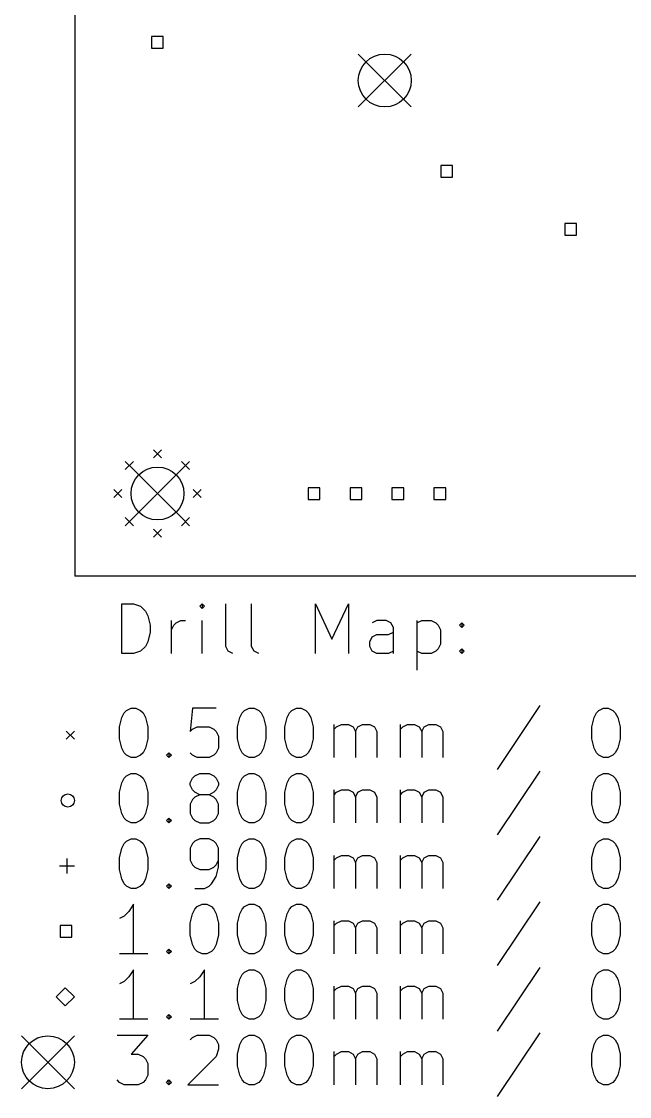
# Model space of a CAD drawing. Extents: x 2.24 to 7.87, y -6.77 to -1.57.
# Drawn here: x 2.235 to 3.683, y -6.752 to -4.19 of the extents above; entities that cross this region are included whole.
import ezdxf

# ---------------------------------------------------------------- set-up
doc = ezdxf.new("R2010")
doc.units = 0
doc.header["$MEASUREMENT"] = 0
doc.layers.add('BLACK', color=7, linetype='CONTINUOUS')

msp = doc.modelspace()

# ---------------------------------------------------------------- linework, layer by layer
at = {"layer": 'BLACK', "linetype": 'CONTINUOUS'}
for p, q in [((2.3622, -1.5748), (2.3622, -5.51181)), ((2.57297, -4.22624), (2.54514, -4.22624)), ((2.54514, -4.22624), (2.54514, -4.25408)), ((2.57297, -4.25408), (2.57297, -4.22624)), ((2.54514, -4.25408), (2.57297, -4.25408)), ((3.0374, -4.26772), (3.16339, -4.3937)), ((3.16339, -4.26772), (3.0374, -4.3937)), ((3.26195, -4.53332), (3.23411, -4.53332)), ((3.23411, -4.53332), (3.23411, -4.56116)), ((3.26195, -4.56116), (3.26195, -4.53332)), ((3.23411, -4.56116), (3.26195, -4.56116)), ((3.55723, -4.67112), (3.52939, -4.67112)), ((3.52939, -4.67112), (3.52939, -4.69896)), ((3.55723, -4.69896), (3.55723, -4.67112)), ((3.52939, -4.69896), (3.55723, -4.69896)), ((2.54921, -5.21063), (2.5689, -5.23031)), ((2.5689, -5.21063), (2.54921, -5.23031)), ((2.4824, -5.2383), (2.50208, -5.25799)), ((2.50208, -5.2383), (2.4824, -5.25799)), ((2.61603, -5.2383), (2.63571, -5.25799)), ((2.63571, -5.2383), (2.61603, -5.25799)), ((2.49606, -5.25197), (2.62205, -5.37795)), ((2.62205, -5.25197), (2.49606, -5.37795)), ((2.94542, -5.30104), (2.91758, -5.30104)), ((2.91758, -5.30104), (2.91758, -5.32888)), ((2.94542, -5.32888), (2.94542, -5.30104)), ((3.04542, -5.30104), (3.01758, -5.30104)), ((3.01758, -5.30104), (3.01758, -5.32888)), ((3.04542, -5.32888), (3.04542, -5.30104)), ((3.14542, -5.30104), (3.11758, -5.30104)), ((3.11758, -5.30104), (3.11758, -5.32888)), ((3.14542, -5.32888), (3.14542, -5.30104)), ((3.24542, -5.30104), (3.21758, -5.30104)), ((3.21758, -5.30104), (3.21758, -5.32888)), ((3.24542, -5.32888), (3.24542, -5.30104)), ((2.45472, -5.30512), (2.47441, -5.3248)), ((2.47441, -5.30512), (2.45472, -5.3248)), ((2.6437, -5.30512), (2.66339, -5.3248)), ((2.66339, -5.30512), (2.6437, -5.3248)), ((2.91758, -5.32888), (2.94542, -5.32888)), ((3.01758, -5.32888), (3.04542, -5.32888)), ((3.11758, -5.32888), (3.14542, -5.32888)), ((3.21758, -5.32888), (3.24542, -5.32888)), ((2.4824, -5.37193), (2.50208, -5.39162)), ((2.50208, -5.37193), (2.4824, -5.39162)), ((2.61603, -5.37193), (2.63571, -5.39162)), ((2.63571, -5.37193), (2.61603, -5.39162)), ((2.54921, -5.39961), (2.5689, -5.41929)), ((2.5689, -5.39961), (2.54921, -5.41929)), ((7.87402, -5.51181), (2.3622, -5.51181)), ((2.47399, -5.69615), (2.47399, -5.57804)), ((2.47399, -5.57804), (2.50211, -5.57804)), ((2.50211, -5.57804), (2.51898, -5.58366)), ((2.51898, -5.58366), (2.53023, -5.59491)), ((2.66521, -5.57804), (2.65959, -5.58366)), ((2.65959, -5.58366), (2.66521, -5.58929)), ((2.67084, -5.58366), (2.66521, -5.57804)), ((2.66521, -5.57804), (2.66521, -5.58929)), ((2.66521, -5.58929), (2.67084, -5.58366)), ((2.72146, -5.67927), (2.72146, -5.57804)), ((2.78332, -5.67927), (2.78332, -5.57804)), ((2.93518, -5.69615), (2.93518, -5.57804)), ((2.93518, -5.57804), (2.97455, -5.6624)), ((2.97455, -5.6624), (3.01392, -5.57804)), ((3.01392, -5.57804), (3.01392, -5.69615)), ((2.53023, -5.59491), (2.53585, -5.60616)), ((2.53585, -5.60616), (2.54148, -5.62866)), ((2.54148, -5.62866), (2.54148, -5.64553)), ((2.5921, -5.69615), (2.5921, -5.61741)), ((2.5921, -5.6399), (2.59772, -5.62866)), ((2.59772, -5.62866), (2.60335, -5.62303)), ((2.60335, -5.62303), (2.6146, -5.61741)), ((2.6146, -5.61741), (2.62584, -5.61741)), ((2.66521, -5.69615), (2.66521, -5.61741)), ((3.08141, -5.61741), (3.07016, -5.62303)), ((3.10391, -5.61741), (3.08141, -5.61741)), ((3.11516, -5.62303), (3.10391, -5.61741)), ((3.12078, -5.63428), (3.11516, -5.62303)), ((3.12078, -5.69615), (3.12078, -5.63428)), ((3.17702, -5.61741), (3.17702, -5.73552)), ((3.17702, -5.62303), (3.18827, -5.61741)), ((3.18827, -5.61741), (3.21077, -5.61741)), ((3.21077, -5.61741), (3.22202, -5.62303)), ((3.22202, -5.62303), (3.22764, -5.62866)), ((3.22764, -5.62866), (3.23327, -5.6399)), ((3.27826, -5.62866), (3.28389, -5.62303)), ((3.28389, -5.63428), (3.27826, -5.62866)), ((3.28389, -5.62303), (3.28951, -5.62866)), ((3.28389, -5.62303), (3.28389, -5.63428)), ((3.28951, -5.62866), (3.28389, -5.63428)), ((2.54148, -5.64553), (2.53585, -5.66803)), ((3.06454, -5.66803), (3.07016, -5.65678)), ((3.07016, -5.65678), (3.08141, -5.65115)), ((3.08141, -5.65115), (3.10953, -5.65115)), ((3.10953, -5.65115), (3.12078, -5.64553)), ((3.23327, -5.6399), (3.23327, -5.67365)), ((2.53023, -5.67927), (2.51898, -5.69052)), ((2.53585, -5.66803), (2.53023, -5.67927)), ((2.72708, -5.69052), (2.72146, -5.67927)), ((2.78895, -5.69052), (2.78332, -5.67927)), ((3.06454, -5.67927), (3.06454, -5.66803)), ((3.07016, -5.69052), (3.06454, -5.67927)), ((3.22764, -5.6849), (3.22202, -5.69052)), ((3.23327, -5.67365), (3.22764, -5.6849)), ((3.27826, -5.69052), (3.28389, -5.6849)), ((3.28389, -5.6849), (3.28951, -5.69052)), ((3.28389, -5.6849), (3.28389, -5.69615)), ((2.50211, -5.69615), (2.47399, -5.69615)), ((2.51898, -5.69052), (2.50211, -5.69615)), ((2.73833, -5.69615), (2.72708, -5.69052)), ((2.8002, -5.69615), (2.78895, -5.69052)), ((3.08141, -5.69615), (3.07016, -5.69052)), ((3.10953, -5.69615), (3.08141, -5.69615)), ((3.12078, -5.69052), (3.10953, -5.69615)), ((3.18827, -5.69615), (3.17702, -5.69052)), ((3.21077, -5.69615), (3.18827, -5.69615)), ((3.22202, -5.69052), (3.21077, -5.69615)), ((3.28389, -5.69615), (3.27826, -5.69052)), ((3.28951, -5.69052), (3.28389, -5.69615)), ((2.47399, -5.84857), (2.47961, -5.83732)), ((2.47961, -5.83732), (2.48524, -5.83169)), ((2.48524, -5.83169), (2.49648, -5.82607)), ((2.49648, -5.82607), (2.50773, -5.82607)), ((2.50773, -5.82607), (2.51898, -5.83169)), ((2.51898, -5.83169), (2.52461, -5.83732)), ((2.52461, -5.83732), (2.53023, -5.84857)), ((2.64272, -5.82607), (2.63709, -5.88231)), ((2.69896, -5.82607), (2.64272, -5.82607)), ((2.7552, -5.84857), (2.76083, -5.83732)), ((2.76083, -5.83732), (2.76645, -5.83169)), ((2.76645, -5.83169), (2.7777, -5.82607)), ((2.7777, -5.82607), (2.78895, -5.82607)), ((2.78895, -5.82607), (2.8002, -5.83169)), ((2.8002, -5.83169), (2.80582, -5.83732)), ((2.80582, -5.83732), (2.81145, -5.84857)), ((2.86769, -5.84857), (2.87331, -5.83732)), ((2.87331, -5.83732), (2.87894, -5.83169)), ((2.87894, -5.83169), (2.89019, -5.82607)), ((2.89019, -5.82607), (2.90143, -5.82607)), ((2.90143, -5.82607), (2.91268, -5.83169)), ((2.91268, -5.83169), (2.91831, -5.83732)), ((2.91831, -5.83732), (2.92393, -5.84857)), ((3.46949, -5.82044), (3.36825, -5.9723)), ((3.59885, -5.84857), (3.60447, -5.83732)), ((3.60447, -5.83732), (3.6101, -5.83169)), ((3.6101, -5.83169), (3.62134, -5.82607)), ((3.62134, -5.82607), (3.63259, -5.82607)), ((3.63259, -5.82607), (3.64384, -5.83169)), ((3.64384, -5.83169), (3.64947, -5.83732)), ((3.64947, -5.83732), (3.65509, -5.84857)), ((2.46836, -5.87106), (2.47399, -5.84857)), ((2.53023, -5.84857), (2.53585, -5.87106)), ((2.74958, -5.87106), (2.7552, -5.84857)), ((2.81145, -5.84857), (2.81707, -5.87106)), ((2.86206, -5.87106), (2.86769, -5.84857)), ((2.92393, -5.84857), (2.92956, -5.87106)), ((2.98017, -5.94418), (2.98017, -5.86544)), ((2.9858, -5.87106), (2.99705, -5.86544)), ((2.99705, -5.86544), (3.01392, -5.86544)), ((3.01392, -5.86544), (3.02517, -5.87106)), ((3.03642, -5.87106), (3.04767, -5.86544)), ((3.04767, -5.86544), (3.06454, -5.86544)), ((3.06454, -5.86544), (3.07579, -5.87106)), ((3.13765, -5.94418), (3.13765, -5.86544)), ((3.14328, -5.87106), (3.15453, -5.86544)), ((3.15453, -5.86544), (3.1714, -5.86544)), ((3.1714, -5.86544), (3.18265, -5.87106)), ((3.1939, -5.87106), (3.20515, -5.86544)), ((3.20515, -5.86544), (3.22202, -5.86544)), ((3.22202, -5.86544), (3.23327, -5.87106)), ((3.59322, -5.87106), (3.59885, -5.84857)), ((3.65509, -5.84857), (3.66071, -5.87106)), ((2.34154, -5.88091), (2.36122, -5.90059)), ((2.36122, -5.88091), (2.34154, -5.90059)), ((2.46836, -5.89918), (2.46836, -5.87106)), ((2.53585, -5.87106), (2.53585, -5.89918)), ((2.63709, -5.88231), (2.64272, -5.87669)), ((2.64272, -5.87669), (2.65397, -5.87106)), ((2.65397, -5.87106), (2.68209, -5.87106)), ((2.68209, -5.87106), (2.69334, -5.87669)), ((2.69334, -5.87669), (2.69896, -5.88231)), ((2.69896, -5.88231), (2.70458, -5.89356)), ((2.74958, -5.89918), (2.74958, -5.87106)), ((2.81707, -5.87106), (2.81707, -5.89918)), ((2.86206, -5.89918), (2.86206, -5.87106)), ((2.92956, -5.87106), (2.92956, -5.89918)), ((2.98017, -5.87669), (2.9858, -5.87106)), ((3.02517, -5.87106), (3.03079, -5.88231)), ((3.03079, -5.88231), (3.03642, -5.87106)), ((3.03079, -5.88231), (3.03079, -5.94418)), ((3.07579, -5.87106), (3.08141, -5.88231)), ((3.08141, -5.88231), (3.08141, -5.94418)), ((3.13765, -5.87669), (3.14328, -5.87106)), ((3.18265, -5.87106), (3.18827, -5.88231)), ((3.18827, -5.88231), (3.1939, -5.87106)), ((3.18827, -5.88231), (3.18827, -5.94418)), ((3.23327, -5.87106), (3.23889, -5.88231)), ((3.23889, -5.88231), (3.23889, -5.94418)), ((3.59322, -5.89918), (3.59322, -5.87106)), ((3.66071, -5.87106), (3.66071, -5.89918)), ((2.47399, -5.92168), (2.46836, -5.89918)), ((2.53585, -5.89918), (2.53023, -5.92168)), ((2.70458, -5.89356), (2.70458, -5.92168)), ((2.7552, -5.92168), (2.74958, -5.89918)), ((2.81707, -5.89918), (2.81145, -5.92168)), ((2.86769, -5.92168), (2.86206, -5.89918)), ((2.92956, -5.89918), (2.92393, -5.92168)), ((3.59885, -5.92168), (3.59322, -5.89918)), ((3.66071, -5.89918), (3.65509, -5.92168)), ((2.47961, -5.93293), (2.47399, -5.92168)), ((2.48524, -5.93855), (2.47961, -5.93293)), ((2.49648, -5.94418), (2.48524, -5.93855)), ((2.51898, -5.93855), (2.50773, -5.94418)), ((2.52461, -5.93293), (2.51898, -5.93855)), ((2.53023, -5.92168), (2.52461, -5.93293)), ((2.58085, -5.93855), (2.58647, -5.93293)), ((2.58647, -5.94418), (2.58085, -5.93855)), ((2.58647, -5.93293), (2.5921, -5.93855)), ((2.58647, -5.93293), (2.58647, -5.94418)), ((2.5921, -5.93855), (2.58647, -5.94418)), ((2.64272, -5.93855), (2.63709, -5.93293)), ((2.65397, -5.94418), (2.64272, -5.93855)), ((2.69334, -5.93855), (2.68209, -5.94418)), ((2.69896, -5.93293), (2.69334, -5.93855)), ((2.70458, -5.92168), (2.69896, -5.93293)), ((2.76083, -5.93293), (2.7552, -5.92168)), ((2.76645, -5.93855), (2.76083, -5.93293)), ((2.7777, -5.94418), (2.76645, -5.93855)), ((2.8002, -5.93855), (2.78895, -5.94418)), ((2.80582, -5.93293), (2.8002, -5.93855)), ((2.81145, -5.92168), (2.80582, -5.93293)), ((2.87331, -5.93293), (2.86769, -5.92168)), ((2.87894, -5.93855), (2.87331, -5.93293)), ((2.89019, -5.94418), (2.87894, -5.93855)), ((2.91268, -5.93855), (2.90143, -5.94418)), ((2.91831, -5.93293), (2.91268, -5.93855)), ((2.92393, -5.92168), (2.91831, -5.93293)), ((3.60447, -5.93293), (3.59885, -5.92168)), ((3.6101, -5.93855), (3.60447, -5.93293)), ((3.62134, -5.94418), (3.6101, -5.93855)), ((3.64384, -5.93855), (3.63259, -5.94418)), ((3.64947, -5.93293), (3.64384, -5.93855)), ((3.65509, -5.92168), (3.64947, -5.93293)), ((2.50773, -5.94418), (2.49648, -5.94418)), ((2.68209, -5.94418), (2.65397, -5.94418)), ((2.78895, -5.94418), (2.7777, -5.94418)), ((2.90143, -5.94418), (2.89019, -5.94418)), ((3.63259, -5.94418), (3.62134, -5.94418)), ((2.47399, -6.00447), (2.47961, -5.99322)), ((2.47961, -5.99322), (2.48524, -5.9876)), ((2.48524, -5.9876), (2.49648, -5.98197)), ((2.49648, -5.98197), (2.50773, -5.98197)), ((2.50773, -5.98197), (2.51898, -5.9876)), ((2.51898, -5.9876), (2.52461, -5.99322)), ((2.52461, -5.99322), (2.53023, -6.00447)), ((2.63709, -6.00447), (2.64272, -5.99322)), ((2.64272, -5.99322), (2.64834, -5.9876)), ((2.64834, -5.9876), (2.65959, -5.98197)), ((2.65959, -5.98197), (2.68209, -5.98197)), ((2.68209, -5.98197), (2.69334, -5.9876)), ((2.69334, -5.9876), (2.69896, -5.99322)), ((2.69896, -5.99322), (2.70458, -6.00447)), ((2.7552, -6.00447), (2.76083, -5.99322)), ((2.76083, -5.99322), (2.76645, -5.9876)), ((2.76645, -5.9876), (2.7777, -5.98197)), ((2.7777, -5.98197), (2.78895, -5.98197)), ((2.78895, -5.98197), (2.8002, -5.9876)), ((2.8002, -5.9876), (2.80582, -5.99322)), ((2.80582, -5.99322), (2.81145, -6.00447)), ((2.86769, -6.00447), (2.87331, -5.99322)), ((2.87331, -5.99322), (2.87894, -5.9876)), ((2.87894, -5.9876), (2.89019, -5.98197)), ((2.89019, -5.98197), (2.90143, -5.98197)), ((2.90143, -5.98197), (2.91268, -5.9876)), ((2.91268, -5.9876), (2.91831, -5.99322)), ((2.91831, -5.99322), (2.92393, -6.00447)), ((3.46949, -5.97635), (3.36825, -6.12821)), ((3.59885, -6.00447), (3.60447, -5.99322)), ((3.60447, -5.99322), (3.6101, -5.9876)), ((3.6101, -5.9876), (3.62134, -5.98197)), ((3.62134, -5.98197), (3.63259, -5.98197)), ((3.63259, -5.98197), (3.64384, -5.9876)), ((3.64384, -5.9876), (3.64947, -5.99322)), ((3.64947, -5.99322), (3.65509, -6.00447)), ((2.46836, -6.02697), (2.47399, -6.00447)), ((2.53023, -6.00447), (2.53585, -6.02697)), ((2.63709, -6.0101), (2.63709, -6.00447)), ((2.64272, -6.02134), (2.63709, -6.0101)), ((2.70458, -6.0101), (2.69896, -6.02134)), ((2.70458, -6.00447), (2.70458, -6.0101)), ((2.74958, -6.02697), (2.7552, -6.00447)), ((2.81145, -6.00447), (2.81707, -6.02697)), ((2.86206, -6.02697), (2.86769, -6.00447)), ((2.92393, -6.00447), (2.92956, -6.02697)), ((3.59322, -6.02697), (3.59885, -6.00447)), ((3.65509, -6.00447), (3.66071, -6.02697)), ((2.46836, -6.05509), (2.46836, -6.02697)), ((2.53585, -6.02697), (2.53585, -6.05509)), ((2.64272, -6.04384), (2.63709, -6.05509)), ((2.64834, -6.02697), (2.64272, -6.02134)), ((2.64834, -6.03822), (2.64272, -6.04384)), ((2.65959, -6.03259), (2.64834, -6.02697)), ((2.65959, -6.03259), (2.64834, -6.03822)), ((2.68209, -6.03259), (2.65959, -6.03259)), ((2.69334, -6.02697), (2.68209, -6.03259)), ((2.69334, -6.03822), (2.68209, -6.03259)), ((2.69896, -6.02134), (2.69334, -6.02697)), ((2.69896, -6.04384), (2.69334, -6.03822)), ((2.70458, -6.05509), (2.69896, -6.04384)), ((2.74958, -6.05509), (2.74958, -6.02697)), ((2.81707, -6.02697), (2.81707, -6.05509)), ((2.86206, -6.05509), (2.86206, -6.02697)), ((2.92956, -6.02697), (2.92956, -6.05509)), ((2.98017, -6.10008), (2.98017, -6.02134)), ((2.98017, -6.03259), (2.9858, -6.02697)), ((2.9858, -6.02697), (2.99705, -6.02134)), ((2.99705, -6.02134), (3.01392, -6.02134)), ((3.01392, -6.02134), (3.02517, -6.02697)), ((3.02517, -6.02697), (3.03079, -6.03822)), ((3.03079, -6.03822), (3.03642, -6.02697)), ((3.03079, -6.03822), (3.03079, -6.10008)), ((3.03642, -6.02697), (3.04767, -6.02134)), ((3.04767, -6.02134), (3.06454, -6.02134)), ((3.06454, -6.02134), (3.07579, -6.02697)), ((3.07579, -6.02697), (3.08141, -6.03822)), ((3.08141, -6.03822), (3.08141, -6.10008)), ((3.13765, -6.10008), (3.13765, -6.02134)), ((3.13765, -6.03259), (3.14328, -6.02697)), ((3.14328, -6.02697), (3.15453, -6.02134)), ((3.15453, -6.02134), (3.1714, -6.02134)), ((3.1714, -6.02134), (3.18265, -6.02697)), ((3.18265, -6.02697), (3.18827, -6.03822)), ((3.18827, -6.03822), (3.1939, -6.02697)), ((3.18827, -6.03822), (3.18827, -6.10008)), ((3.1939, -6.02697), (3.20515, -6.02134)), ((3.20515, -6.02134), (3.22202, -6.02134)), ((3.22202, -6.02134), (3.23327, -6.02697)), ((3.23327, -6.02697), (3.23889, -6.03822)), ((3.23889, -6.03822), (3.23889, -6.10008)), ((3.59322, -6.05509), (3.59322, -6.02697)), ((3.66071, -6.02697), (3.66071, -6.05509)), ((2.47399, -6.07759), (2.46836, -6.05509)), ((2.53585, -6.05509), (2.53023, -6.07759)), ((2.63709, -6.05509), (2.63709, -6.07759)), ((2.70458, -6.07759), (2.70458, -6.05509)), ((2.7552, -6.07759), (2.74958, -6.05509)), ((2.81707, -6.05509), (2.81145, -6.07759)), ((2.86769, -6.07759), (2.86206, -6.05509)), ((2.92956, -6.05509), (2.92393, -6.07759)), ((3.59885, -6.07759), (3.59322, -6.05509)), ((3.66071, -6.05509), (3.65509, -6.07759)), ((2.47961, -6.08884), (2.47399, -6.07759)), ((2.48524, -6.09446), (2.47961, -6.08884)), ((2.49648, -6.10008), (2.48524, -6.09446)), ((2.51898, -6.09446), (2.50773, -6.10008)), ((2.52461, -6.08884), (2.51898, -6.09446)), ((2.53023, -6.07759), (2.52461, -6.08884)), ((2.58085, -6.09446), (2.58647, -6.08884)), ((2.58647, -6.10008), (2.58085, -6.09446)), ((2.58647, -6.08884), (2.5921, -6.09446)), ((2.58647, -6.08884), (2.58647, -6.10008)), ((2.5921, -6.09446), (2.58647, -6.10008)), ((2.63709, -6.07759), (2.64272, -6.08884)), ((2.64272, -6.08884), (2.64834, -6.09446)), ((2.64834, -6.09446), (2.65959, -6.10008)), ((2.68209, -6.10008), (2.69334, -6.09446)), ((2.69334, -6.09446), (2.69896, -6.08884)), ((2.69896, -6.08884), (2.70458, -6.07759)), ((2.76083, -6.08884), (2.7552, -6.07759)), ((2.76645, -6.09446), (2.76083, -6.08884)), ((2.7777, -6.10008), (2.76645, -6.09446)), ((2.8002, -6.09446), (2.78895, -6.10008)), ((2.80582, -6.08884), (2.8002, -6.09446)), ((2.81145, -6.07759), (2.80582, -6.08884)), ((2.87331, -6.08884), (2.86769, -6.07759)), ((2.87894, -6.09446), (2.87331, -6.08884)), ((2.89019, -6.10008), (2.87894, -6.09446)), ((2.91268, -6.09446), (2.90143, -6.10008)), ((2.91831, -6.08884), (2.91268, -6.09446)), ((2.92393, -6.07759), (2.91831, -6.08884)), ((3.60447, -6.08884), (3.59885, -6.07759)), ((3.6101, -6.09446), (3.60447, -6.08884)), ((3.62134, -6.10008), (3.6101, -6.09446)), ((3.64384, -6.09446), (3.63259, -6.10008)), ((3.64947, -6.08884), (3.64384, -6.09446)), ((3.65509, -6.07759), (3.64947, -6.08884)), ((2.50773, -6.10008), (2.49648, -6.10008)), ((2.65959, -6.10008), (2.68209, -6.10008)), ((2.78895, -6.10008), (2.7777, -6.10008)), ((2.90143, -6.10008), (2.89019, -6.10008)), ((3.63259, -6.10008), (3.62134, -6.10008)), ((2.47961, -6.14913), (2.48524, -6.1435)), ((2.48524, -6.1435), (2.49648, -6.13788)), ((2.49648, -6.13788), (2.50773, -6.13788)), ((2.50773, -6.13788), (2.51898, -6.1435)), ((2.51898, -6.1435), (2.52461, -6.14913)), ((2.64834, -6.1435), (2.64272, -6.14913)), ((2.65959, -6.13788), (2.64834, -6.1435)), ((2.68209, -6.13788), (2.65959, -6.13788)), ((2.69334, -6.1435), (2.68209, -6.13788)), ((2.69896, -6.14913), (2.69334, -6.1435)), ((2.76083, -6.14913), (2.76645, -6.1435)), ((2.76645, -6.1435), (2.7777, -6.13788)), ((2.7777, -6.13788), (2.78895, -6.13788)), ((2.78895, -6.13788), (2.8002, -6.1435)), ((2.8002, -6.1435), (2.80582, -6.14913)), ((2.87331, -6.14913), (2.87894, -6.1435)), ((2.87894, -6.1435), (2.89019, -6.13788)), ((2.89019, -6.13788), (2.90143, -6.13788)), ((2.90143, -6.13788), (2.91268, -6.1435)), ((2.91268, -6.1435), (2.91831, -6.14913)), ((3.46949, -6.13226), (3.36825, -6.28411)), ((3.60447, -6.14913), (3.6101, -6.1435)), ((3.6101, -6.1435), (3.62134, -6.13788)), ((3.62134, -6.13788), (3.63259, -6.13788)), ((3.63259, -6.13788), (3.64384, -6.1435)), ((3.64384, -6.1435), (3.64947, -6.14913)), ((2.46836, -6.18287), (2.47399, -6.16038)), ((2.47399, -6.16038), (2.47961, -6.14913)), ((2.52461, -6.14913), (2.53023, -6.16038)), ((2.53023, -6.16038), (2.53585, -6.18287)), ((2.64272, -6.14913), (2.63709, -6.16038)), ((2.63709, -6.16038), (2.63709, -6.1885)), ((2.70458, -6.16038), (2.69896, -6.14913)), ((2.70458, -6.20537), (2.70458, -6.16038)), ((2.74958, -6.18287), (2.7552, -6.16038)), ((2.7552, -6.16038), (2.76083, -6.14913)), ((2.80582, -6.14913), (2.81145, -6.16038)), ((2.81145, -6.16038), (2.81707, -6.18287)), ((2.86206, -6.18287), (2.86769, -6.16038)), ((2.86769, -6.16038), (2.87331, -6.14913)), ((2.91831, -6.14913), (2.92393, -6.16038)), ((2.92393, -6.16038), (2.92956, -6.18287)), ((3.59322, -6.18287), (3.59885, -6.16038)), ((3.59885, -6.16038), (3.60447, -6.14913)), ((3.64947, -6.14913), (3.65509, -6.16038)), ((3.65509, -6.16038), (3.66071, -6.18287)), ((2.3435, -6.18484), (2.3435, -6.22028)), ((2.46836, -6.211), (2.46836, -6.18287)), ((2.53585, -6.18287), (2.53585, -6.211)), ((2.63709, -6.1885), (2.64272, -6.19975)), ((2.69896, -6.19975), (2.70458, -6.1885)), ((2.74958, -6.211), (2.74958, -6.18287)), ((2.81707, -6.18287), (2.81707, -6.211)), ((2.86206, -6.211), (2.86206, -6.18287)), ((2.92956, -6.18287), (2.92956, -6.211)), ((2.98017, -6.25599), (2.98017, -6.17725)), ((2.98017, -6.1885), (2.9858, -6.18287)), ((2.9858, -6.18287), (2.99705, -6.17725)), ((2.99705, -6.17725), (3.01392, -6.17725)), ((3.01392, -6.17725), (3.02517, -6.18287)), ((3.02517, -6.18287), (3.03079, -6.19412)), ((3.03079, -6.19412), (3.03642, -6.18287)), ((3.03079, -6.19412), (3.03079, -6.25599)), ((3.03642, -6.18287), (3.04767, -6.17725)), ((3.04767, -6.17725), (3.06454, -6.17725)), ((3.06454, -6.17725), (3.07579, -6.18287)), ((3.07579, -6.18287), (3.08141, -6.19412)), ((3.08141, -6.19412), (3.08141, -6.25599)), ((3.13765, -6.25599), (3.13765, -6.17725)), ((3.13765, -6.1885), (3.14328, -6.18287)), ((3.14328, -6.18287), (3.15453, -6.17725)), ((3.15453, -6.17725), (3.1714, -6.17725)), ((3.1714, -6.17725), (3.18265, -6.18287)), ((3.18265, -6.18287), (3.18827, -6.19412)), ((3.18827, -6.19412), (3.1939, -6.18287)), ((3.18827, -6.19412), (3.18827, -6.25599)), ((3.1939, -6.18287), (3.20515, -6.17725)), ((3.20515, -6.17725), (3.22202, -6.17725)), ((3.22202, -6.17725), (3.23327, -6.18287)), ((3.23327, -6.18287), (3.23889, -6.19412)), ((3.23889, -6.19412), (3.23889, -6.25599)), ((3.59322, -6.211), (3.59322, -6.18287)), ((3.66071, -6.18287), (3.66071, -6.211)), ((2.32579, -6.20256), (2.36122, -6.20256)), ((2.47399, -6.23349), (2.46836, -6.211)), ((2.53585, -6.211), (2.53023, -6.23349)), ((2.64272, -6.19975), (2.64834, -6.20537)), ((2.64834, -6.20537), (2.65959, -6.211)), ((2.65959, -6.211), (2.68209, -6.211)), ((2.68209, -6.211), (2.69334, -6.20537)), ((2.69334, -6.20537), (2.69896, -6.19975)), ((2.69896, -6.22787), (2.70458, -6.20537)), ((2.7552, -6.23349), (2.74958, -6.211)), ((2.81707, -6.211), (2.81145, -6.23349)), ((2.86769, -6.23349), (2.86206, -6.211)), ((2.92956, -6.211), (2.92393, -6.23349)), ((3.59885, -6.23349), (3.59322, -6.211)), ((3.66071, -6.211), (3.65509, -6.23349)), ((2.47961, -6.24474), (2.47399, -6.23349)), ((2.48524, -6.25037), (2.47961, -6.24474)), ((2.49648, -6.25599), (2.48524, -6.25037)), ((2.51898, -6.25037), (2.50773, -6.25599)), ((2.52461, -6.24474), (2.51898, -6.25037)), ((2.53023, -6.23349), (2.52461, -6.24474)), ((2.58085, -6.25037), (2.58647, -6.24474)), ((2.58647, -6.25599), (2.58085, -6.25037)), ((2.58647, -6.24474), (2.5921, -6.25037)), ((2.58647, -6.24474), (2.58647, -6.25599)), ((2.5921, -6.25037), (2.58647, -6.25599)), ((2.67084, -6.25599), (2.68209, -6.25037)), ((2.68209, -6.25037), (2.68771, -6.24474)), ((2.68771, -6.24474), (2.69896, -6.22787)), ((2.76083, -6.24474), (2.7552, -6.23349)), ((2.76645, -6.25037), (2.76083, -6.24474)), ((2.7777, -6.25599), (2.76645, -6.25037)), ((2.8002, -6.25037), (2.78895, -6.25599)), ((2.80582, -6.24474), (2.8002, -6.25037)), ((2.81145, -6.23349), (2.80582, -6.24474)), ((2.87331, -6.24474), (2.86769, -6.23349)), ((2.87894, -6.25037), (2.87331, -6.24474)), ((2.89019, -6.25599), (2.87894, -6.25037)), ((2.91268, -6.25037), (2.90143, -6.25599)), ((2.91831, -6.24474), (2.91268, -6.25037)), ((2.92393, -6.23349), (2.91831, -6.24474)), ((3.60447, -6.24474), (3.59885, -6.23349)), ((3.6101, -6.25037), (3.60447, -6.24474)), ((3.62134, -6.25599), (3.6101, -6.25037)), ((3.64384, -6.25037), (3.63259, -6.25599)), ((3.64947, -6.24474), (3.64384, -6.25037)), ((3.65509, -6.23349), (3.64947, -6.24474)), ((2.50773, -6.25599), (2.49648, -6.25599)), ((2.64834, -6.25599), (2.67084, -6.25599)), ((2.78895, -6.25599), (2.7777, -6.25599)), ((2.90143, -6.25599), (2.89019, -6.25599)), ((3.63259, -6.25599), (3.62134, -6.25599)), ((2.50211, -6.29379), (2.49086, -6.31066)), ((2.50211, -6.4119), (2.50211, -6.29379)), ((2.64834, -6.30503), (2.65397, -6.29941)), ((2.65397, -6.29941), (2.66521, -6.29379)), ((2.66521, -6.29379), (2.67646, -6.29379)), ((2.67646, -6.29379), (2.68771, -6.29941)), ((2.68771, -6.29941), (2.69334, -6.30503)), ((2.76083, -6.30503), (2.76645, -6.29941)), ((2.76645, -6.29941), (2.7777, -6.29379)), ((2.7777, -6.29379), (2.78895, -6.29379)), ((2.78895, -6.29379), (2.8002, -6.29941)), ((2.8002, -6.29941), (2.80582, -6.30503)), ((2.87331, -6.30503), (2.87894, -6.29941)), ((2.87894, -6.29941), (2.89019, -6.29379)), ((2.89019, -6.29379), (2.90143, -6.29379)), ((2.90143, -6.29379), (2.91268, -6.29941)), ((2.91268, -6.29941), (2.91831, -6.30503)), ((3.46949, -6.28816), (3.36825, -6.44002)), ((3.60447, -6.30503), (3.6101, -6.29941)), ((3.6101, -6.29941), (3.62134, -6.29379)), ((3.62134, -6.29379), (3.63259, -6.29379)), ((3.63259, -6.29379), (3.64384, -6.29941)), ((3.64384, -6.29941), (3.64947, -6.30503)), ((2.47961, -6.32191), (2.46836, -6.32753)), ((2.49086, -6.31066), (2.47961, -6.32191)), ((2.63709, -6.33878), (2.64272, -6.31628)), ((2.64272, -6.31628), (2.64834, -6.30503)), ((2.69334, -6.30503), (2.69896, -6.31628)), ((2.69896, -6.31628), (2.70458, -6.33878)), ((2.74958, -6.33878), (2.7552, -6.31628)), ((2.7552, -6.31628), (2.76083, -6.30503)), ((2.80582, -6.30503), (2.81145, -6.31628)), ((2.81145, -6.31628), (2.81707, -6.33878)), ((2.86206, -6.33878), (2.86769, -6.31628)), ((2.86769, -6.31628), (2.87331, -6.30503)), ((2.91831, -6.30503), (2.92393, -6.31628)), ((2.92393, -6.31628), (2.92956, -6.33878)), ((3.59322, -6.33878), (3.59885, -6.31628)), ((3.59885, -6.31628), (3.60447, -6.30503)), ((3.64947, -6.30503), (3.65509, -6.31628)), ((3.65509, -6.31628), (3.66071, -6.33878)), ((2.35545, -6.34455), (2.32762, -6.34455)), ((2.32762, -6.34455), (2.32762, -6.37238)), ((2.35545, -6.37238), (2.35545, -6.34455)), ((2.63709, -6.3669), (2.63709, -6.33878)), ((2.70458, -6.33878), (2.70458, -6.3669)), ((2.74958, -6.3669), (2.74958, -6.33878)), ((2.81707, -6.33878), (2.81707, -6.3669)), ((2.86206, -6.3669), (2.86206, -6.33878)), ((2.92956, -6.33878), (2.92956, -6.3669)), ((2.98017, -6.4119), (2.98017, -6.33316)), ((2.98017, -6.3444), (2.9858, -6.33878)), ((2.9858, -6.33878), (2.99705, -6.33316)), ((2.99705, -6.33316), (3.01392, -6.33316)), ((3.01392, -6.33316), (3.02517, -6.33878)), ((3.02517, -6.33878), (3.03079, -6.35003)), ((3.03079, -6.35003), (3.03642, -6.33878)), ((3.03079, -6.35003), (3.03079, -6.4119)), ((3.03642, -6.33878), (3.04767, -6.33316)), ((3.04767, -6.33316), (3.06454, -6.33316)), ((3.06454, -6.33316), (3.07579, -6.33878)), ((3.07579, -6.33878), (3.08141, -6.35003)), ((3.08141, -6.35003), (3.08141, -6.4119)), ((3.13765, -6.4119), (3.13765, -6.33316)), ((3.13765, -6.3444), (3.14328, -6.33878)), ((3.14328, -6.33878), (3.15453, -6.33316)), ((3.15453, -6.33316), (3.1714, -6.33316)), ((3.1714, -6.33316), (3.18265, -6.33878)), ((3.18265, -6.33878), (3.18827, -6.35003)), ((3.18827, -6.35003), (3.1939, -6.33878)), ((3.18827, -6.35003), (3.18827, -6.4119)), ((3.1939, -6.33878), (3.20515, -6.33316)), ((3.20515, -6.33316), (3.22202, -6.33316)), ((3.22202, -6.33316), (3.23327, -6.33878)), ((3.23327, -6.33878), (3.23889, -6.35003)), ((3.23889, -6.35003), (3.23889, -6.4119)), ((3.59322, -6.3669), (3.59322, -6.33878)), ((3.66071, -6.33878), (3.66071, -6.3669)), ((2.32762, -6.37238), (2.35545, -6.37238)), ((2.64272, -6.3894), (2.63709, -6.3669)), ((2.70458, -6.3669), (2.69896, -6.3894)), ((2.7552, -6.3894), (2.74958, -6.3669)), ((2.81707, -6.3669), (2.81145, -6.3894)), ((2.86769, -6.3894), (2.86206, -6.3669)), ((2.92956, -6.3669), (2.92393, -6.3894)), ((3.59885, -6.3894), (3.59322, -6.3669)), ((3.66071, -6.3669), (3.65509, -6.3894)), ((2.58085, -6.40627), (2.58647, -6.40065)), ((2.58647, -6.40065), (2.5921, -6.40627)), ((2.58647, -6.40065), (2.58647, -6.4119)), ((2.64834, -6.40065), (2.64272, -6.3894)), ((2.65397, -6.40627), (2.64834, -6.40065)), ((2.69334, -6.40065), (2.68771, -6.40627)), ((2.69896, -6.3894), (2.69334, -6.40065)), ((2.76083, -6.40065), (2.7552, -6.3894)), ((2.76645, -6.40627), (2.76083, -6.40065)), ((2.80582, -6.40065), (2.8002, -6.40627)), ((2.81145, -6.3894), (2.80582, -6.40065)), ((2.87331, -6.40065), (2.86769, -6.3894)), ((2.87894, -6.40627), (2.87331, -6.40065)), ((2.91831, -6.40065), (2.91268, -6.40627)), ((2.92393, -6.3894), (2.91831, -6.40065)), ((3.60447, -6.40065), (3.59885, -6.3894)), ((3.6101, -6.40627), (3.60447, -6.40065)), ((3.64947, -6.40065), (3.64384, -6.40627)), ((3.65509, -6.3894), (3.64947, -6.40065)), ((2.53585, -6.4119), (2.46836, -6.4119)), ((2.58647, -6.4119), (2.58085, -6.40627)), ((2.5921, -6.40627), (2.58647, -6.4119)), ((2.66521, -6.4119), (2.65397, -6.40627)), ((2.67646, -6.4119), (2.66521, -6.4119)), ((2.68771, -6.40627), (2.67646, -6.4119)), ((2.7777, -6.4119), (2.76645, -6.40627)), ((2.78895, -6.4119), (2.7777, -6.4119)), ((2.8002, -6.40627), (2.78895, -6.4119)), ((2.89019, -6.4119), (2.87894, -6.40627)), ((2.90143, -6.4119), (2.89019, -6.4119)), ((2.91268, -6.40627), (2.90143, -6.4119)), ((3.62134, -6.4119), (3.6101, -6.40627)), ((3.63259, -6.4119), (3.62134, -6.4119)), ((3.64384, -6.40627), (3.63259, -6.4119)), ((2.50211, -6.44969), (2.49086, -6.46656)), ((2.50211, -6.5678), (2.50211, -6.44969)), ((2.67084, -6.44969), (2.65959, -6.46656)), ((2.67084, -6.5678), (2.67084, -6.44969)), ((2.76083, -6.46094), (2.76645, -6.45531)), ((2.76645, -6.45531), (2.7777, -6.44969)), ((2.7777, -6.44969), (2.78895, -6.44969)), ((2.78895, -6.44969), (2.8002, -6.45531)), ((2.8002, -6.45531), (2.80582, -6.46094)), ((2.87331, -6.46094), (2.87894, -6.45531)), ((2.87894, -6.45531), (2.89019, -6.44969)), ((2.89019, -6.44969), (2.90143, -6.44969)), ((2.90143, -6.44969), (2.91268, -6.45531)), ((2.91268, -6.45531), (2.91831, -6.46094)), ((3.46949, -6.44407), (3.36825, -6.59592)), ((3.60447, -6.46094), (3.6101, -6.45531)), ((3.6101, -6.45531), (3.62134, -6.44969)), ((3.62134, -6.44969), (3.63259, -6.44969)), ((3.63259, -6.44969), (3.64384, -6.45531)), ((3.64384, -6.45531), (3.64947, -6.46094)), ((2.47961, -6.47781), (2.46836, -6.48344)), ((2.49086, -6.46656), (2.47961, -6.47781)), ((2.64834, -6.47781), (2.63709, -6.48344)), ((2.65959, -6.46656), (2.64834, -6.47781)), ((2.74958, -6.49469), (2.7552, -6.47219)), ((2.7552, -6.47219), (2.76083, -6.46094)), ((2.80582, -6.46094), (2.81145, -6.47219)), ((2.81145, -6.47219), (2.81707, -6.49469)), ((2.86206, -6.49469), (2.86769, -6.47219)), ((2.86769, -6.47219), (2.87331, -6.46094)), ((2.91831, -6.46094), (2.92393, -6.47219)), ((2.92393, -6.47219), (2.92956, -6.49469)), ((3.59322, -6.49469), (3.59885, -6.47219)), ((3.59885, -6.47219), (3.60447, -6.46094)), ((3.64947, -6.46094), (3.65509, -6.47219)), ((3.65509, -6.47219), (3.66071, -6.49469)), ((2.33957, -6.49272), (2.31791, -6.51437)), ((2.36122, -6.51437), (2.33957, -6.49272)), ((2.74958, -6.52281), (2.74958, -6.49469)), ((2.81707, -6.49469), (2.81707, -6.52281)), ((2.86206, -6.52281), (2.86206, -6.49469)), ((2.92956, -6.49469), (2.92956, -6.52281)), ((2.98017, -6.5678), (2.98017, -6.48906)), ((2.98017, -6.50031), (2.9858, -6.49469)), ((2.9858, -6.49469), (2.99705, -6.48906)), ((2.99705, -6.48906), (3.01392, -6.48906)), ((3.01392, -6.48906), (3.02517, -6.49469)), ((3.02517, -6.49469), (3.03079, -6.50593)), ((3.03079, -6.50593), (3.03642, -6.49469)), ((3.03079, -6.50593), (3.03079, -6.5678)), ((3.03642, -6.49469), (3.04767, -6.48906)), ((3.04767, -6.48906), (3.06454, -6.48906)), ((3.06454, -6.48906), (3.07579, -6.49469)), ((3.07579, -6.49469), (3.08141, -6.50593)), ((3.08141, -6.50593), (3.08141, -6.5678)), ((3.13765, -6.5678), (3.13765, -6.48906)), ((3.13765, -6.50031), (3.14328, -6.49469)), ((3.14328, -6.49469), (3.15453, -6.48906)), ((3.15453, -6.48906), (3.1714, -6.48906)), ((3.1714, -6.48906), (3.18265, -6.49469)), ((3.18265, -6.49469), (3.18827, -6.50593)), ((3.18827, -6.50593), (3.1939, -6.49469)), ((3.18827, -6.50593), (3.18827, -6.5678)), ((3.1939, -6.49469), (3.20515, -6.48906)), ((3.20515, -6.48906), (3.22202, -6.48906)), ((3.22202, -6.48906), (3.23327, -6.49469)), ((3.23327, -6.49469), (3.23889, -6.50593)), ((3.23889, -6.50593), (3.23889, -6.5678)), ((3.59322, -6.52281), (3.59322, -6.49469)), ((3.66071, -6.49469), (3.66071, -6.52281)), ((2.31791, -6.51437), (2.33957, -6.53602)), ((2.33957, -6.53602), (2.36122, -6.51437)), ((2.7552, -6.5453), (2.74958, -6.52281)), ((2.81707, -6.52281), (2.81145, -6.5453)), ((2.86769, -6.5453), (2.86206, -6.52281)), ((2.92956, -6.52281), (2.92393, -6.5453)), ((3.59885, -6.5453), (3.59322, -6.52281)), ((3.66071, -6.52281), (3.65509, -6.5453)), ((2.58085, -6.56218), (2.58647, -6.55655)), ((2.58647, -6.55655), (2.5921, -6.56218)), ((2.58647, -6.55655), (2.58647, -6.5678)), ((2.76083, -6.55655), (2.7552, -6.5453)), ((2.76645, -6.56218), (2.76083, -6.55655)), ((2.80582, -6.55655), (2.8002, -6.56218)), ((2.81145, -6.5453), (2.80582, -6.55655)), ((2.87331, -6.55655), (2.86769, -6.5453)), ((2.87894, -6.56218), (2.87331, -6.55655)), ((2.91831, -6.55655), (2.91268, -6.56218)), ((2.92393, -6.5453), (2.91831, -6.55655)), ((3.60447, -6.55655), (3.59885, -6.5453)), ((3.6101, -6.56218), (3.60447, -6.55655)), ((3.64947, -6.55655), (3.64384, -6.56218)), ((3.65509, -6.5453), (3.64947, -6.55655)), ((2.53585, -6.5678), (2.46836, -6.5678)), ((2.58647, -6.5678), (2.58085, -6.56218)), ((2.5921, -6.56218), (2.58647, -6.5678)), ((2.70458, -6.5678), (2.63709, -6.5678)), ((2.7777, -6.5678), (2.76645, -6.56218)), ((2.78895, -6.5678), (2.7777, -6.5678)), ((2.8002, -6.56218), (2.78895, -6.5678)), ((2.89019, -6.5678), (2.87894, -6.56218)), ((2.90143, -6.5678), (2.89019, -6.5678)), ((2.91268, -6.56218), (2.90143, -6.5678)), ((3.62134, -6.5678), (3.6101, -6.56218)), ((3.63259, -6.5678), (3.62134, -6.5678)), ((3.64384, -6.56218), (3.63259, -6.5678)), ((2.23524, -6.60728), (2.36122, -6.73327)), ((2.36122, -6.60728), (2.23524, -6.73327)), ((2.46274, -6.6056), (2.53585, -6.6056)), ((2.53585, -6.6056), (2.49648, -6.65059)), ((2.64272, -6.61122), (2.65397, -6.6056)), ((2.65397, -6.6056), (2.68209, -6.6056)), ((2.68209, -6.6056), (2.69334, -6.61122)), ((2.76645, -6.61122), (2.7777, -6.6056)), ((2.7777, -6.6056), (2.78895, -6.6056)), ((2.78895, -6.6056), (2.8002, -6.61122)), ((2.87894, -6.61122), (2.89019, -6.6056)), ((2.89019, -6.6056), (2.90143, -6.6056)), ((2.90143, -6.6056), (2.91268, -6.61122)), ((3.46949, -6.59997), (3.36825, -6.75183)), ((3.6101, -6.61122), (3.62134, -6.6056)), ((3.62134, -6.6056), (3.63259, -6.6056)), ((3.63259, -6.6056), (3.64384, -6.61122)), ((2.63709, -6.61684), (2.64272, -6.61122)), ((2.69334, -6.61122), (2.69896, -6.61684)), ((2.69896, -6.61684), (2.70458, -6.62809)), ((2.70458, -6.62809), (2.70458, -6.63934)), ((2.74958, -6.65059), (2.7552, -6.62809)), ((2.7552, -6.62809), (2.76083, -6.61684)), ((2.76083, -6.61684), (2.76645, -6.61122)), ((2.8002, -6.61122), (2.80582, -6.61684)), ((2.80582, -6.61684), (2.81145, -6.62809)), ((2.81145, -6.62809), (2.81707, -6.65059)), ((2.86206, -6.65059), (2.86769, -6.62809)), ((2.86769, -6.62809), (2.87331, -6.61684)), ((2.87331, -6.61684), (2.87894, -6.61122)), ((2.91268, -6.61122), (2.91831, -6.61684)), ((2.91831, -6.61684), (2.92393, -6.62809)), ((2.92393, -6.62809), (2.92956, -6.65059)), ((3.59322, -6.65059), (3.59885, -6.62809)), ((3.59885, -6.62809), (3.60447, -6.61684)), ((3.60447, -6.61684), (3.6101, -6.61122)), ((3.64384, -6.61122), (3.64947, -6.61684)), ((3.64947, -6.61684), (3.65509, -6.62809)), ((3.65509, -6.62809), (3.66071, -6.65059)), ((2.49648, -6.65059), (2.51336, -6.65059)), ((2.51336, -6.65059), (2.52461, -6.65621)), ((2.52461, -6.65621), (2.53023, -6.66184)), ((2.69896, -6.65621), (2.63147, -6.72371)), ((2.70458, -6.63934), (2.69896, -6.65621)), ((2.74958, -6.67871), (2.74958, -6.65059)), ((2.81707, -6.65059), (2.81707, -6.67871)), ((2.86206, -6.67871), (2.86206, -6.65059)), ((2.92956, -6.65059), (2.92956, -6.67871)), ((2.98017, -6.72371), (2.98017, -6.64497)), ((2.98017, -6.65621), (2.9858, -6.65059)), ((2.9858, -6.65059), (2.99705, -6.64497)), ((2.99705, -6.64497), (3.01392, -6.64497)), ((3.01392, -6.64497), (3.02517, -6.65059)), ((3.02517, -6.65059), (3.03079, -6.66184)), ((3.03079, -6.66184), (3.03642, -6.65059)), ((3.03642, -6.65059), (3.04767, -6.64497)), ((3.04767, -6.64497), (3.06454, -6.64497)), ((3.06454, -6.64497), (3.07579, -6.65059)), ((3.07579, -6.65059), (3.08141, -6.66184)), ((3.13765, -6.72371), (3.13765, -6.64497)), ((3.13765, -6.65621), (3.14328, -6.65059)), ((3.14328, -6.65059), (3.15453, -6.64497)), ((3.15453, -6.64497), (3.1714, -6.64497)), ((3.1714, -6.64497), (3.18265, -6.65059)), ((3.18265, -6.65059), (3.18827, -6.66184)), ((3.18827, -6.66184), (3.1939, -6.65059)), ((3.1939, -6.65059), (3.20515, -6.64497)), ((3.20515, -6.64497), (3.22202, -6.64497)), ((3.22202, -6.64497), (3.23327, -6.65059)), ((3.23327, -6.65059), (3.23889, -6.66184)), ((3.59322, -6.67871), (3.59322, -6.65059)), ((3.66071, -6.65059), (3.66071, -6.67871)), ((2.53023, -6.66184), (2.53585, -6.67309)), ((2.53585, -6.67309), (2.53585, -6.70121)), ((2.7552, -6.70121), (2.74958, -6.67871)), ((2.81707, -6.67871), (2.81145, -6.70121)), ((2.86769, -6.70121), (2.86206, -6.67871)), ((2.92956, -6.67871), (2.92393, -6.70121)), ((3.03079, -6.66184), (3.03079, -6.72371)), ((3.08141, -6.66184), (3.08141, -6.72371)), ((3.18827, -6.66184), (3.18827, -6.72371)), ((3.23889, -6.66184), (3.23889, -6.72371)), ((3.59885, -6.70121), (3.59322, -6.67871)), ((3.66071, -6.67871), (3.65509, -6.70121)), ((2.53585, -6.70121), (2.53023, -6.71246)), ((2.76083, -6.71246), (2.7552, -6.70121)), ((2.81145, -6.70121), (2.80582, -6.71246)), ((2.87331, -6.71246), (2.86769, -6.70121)), ((2.92393, -6.70121), (2.91831, -6.71246)), ((3.60447, -6.71246), (3.59885, -6.70121)), ((3.65509, -6.70121), (3.64947, -6.71246)), ((2.46836, -6.71808), (2.46274, -6.71246)), ((2.47961, -6.72371), (2.46836, -6.71808)), ((2.51336, -6.72371), (2.47961, -6.72371)), ((2.52461, -6.71808), (2.51336, -6.72371)), ((2.53023, -6.71246), (2.52461, -6.71808)), ((2.58085, -6.71808), (2.58647, -6.71246)), ((2.58647, -6.72371), (2.58085, -6.71808)), ((2.58647, -6.71246), (2.5921, -6.71808)), ((2.58647, -6.71246), (2.58647, -6.72371)), ((2.5921, -6.71808), (2.58647, -6.72371)), ((2.63147, -6.72371), (2.70458, -6.72371)), ((2.76645, -6.71808), (2.76083, -6.71246)), ((2.7777, -6.72371), (2.76645, -6.71808)), ((2.78895, -6.72371), (2.7777, -6.72371)), ((2.8002, -6.71808), (2.78895, -6.72371)), ((2.80582, -6.71246), (2.8002, -6.71808)), ((2.87894, -6.71808), (2.87331, -6.71246)), ((2.89019, -6.72371), (2.87894, -6.71808)), ((2.90143, -6.72371), (2.89019, -6.72371)), ((2.91268, -6.71808), (2.90143, -6.72371)), ((2.91831, -6.71246), (2.91268, -6.71808)), ((3.6101, -6.71808), (3.60447, -6.71246)), ((3.62134, -6.72371), (3.6101, -6.71808)), ((3.63259, -6.72371), (3.62134, -6.72371)), ((3.64384, -6.71808), (3.63259, -6.72371)), ((3.64947, -6.71246), (3.64384, -6.71808))]:
    msp.add_line(p, q, dxfattribs=at)
at = {"layer": 'BLACK'}
for centre, radius in [((3.10039, -4.33071), 0.06299), ((2.55906, -5.31496), 0.06299), ((2.34547, -6.04665), 0.01575), ((2.29823, -6.67028), 0.06299)]:
    msp.add_circle(centre, radius, dxfattribs=at)

doc.saveas('drawing.dxf')
